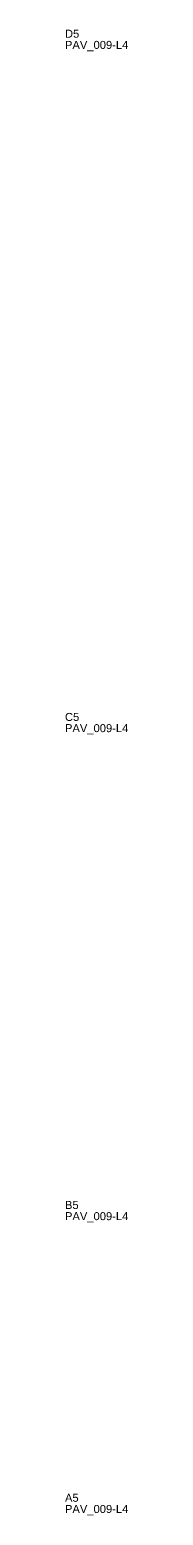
# Model space of a CAD drawing. Header units: metres. Extents: x 222 to 3251, y -415 to 609.
# Drawn here: x 1747 to 1787, y -319 to 609 of the extents above; entities that cross this region are included whole.
import ezdxf

# ---------------------------------------------------------------- set-up
doc = ezdxf.new("R2010")
doc.units = ezdxf.units.M
doc.layers.add('3', color=3, linetype='CONTINUOUS')
doc.layers.add('AUX00', color=7, linetype='CONTINUOUS')
doc.styles.add('STR_STANDARD', font='arial.ttf')

msp = doc.modelspace()

# ---------------------------------------------------------------- texts
at = {"layer": '3', "style": 'STR_STANDARD'}
for s, p in [('D5', (1747.2, 604.29)), ('D5', (1747.2, 604.29)), ('C5', (1747.2, 177.29)), ('C5', (1747.2, 177.29)), ('B5', (1747.2, -127.71)), ('B5', (1747.2, -127.71)), ('A5', (1747.2, -310.71)), ('A5', (1747.2, -310.71))]:
    msp.add_text(s, height=5, dxfattribs=at).set_placement(p)
at = {"layer": 'AUX00', "style": 'STR_STANDARD'}
for p in [(1747.2, 597.29), (1747.2, 597.29), (1747.2, 170.29), (1747.2, 170.29), (1747.2, -134.71), (1747.2, -134.71), (1747.2, -317.71), (1747.2, -317.71)]:
    msp.add_text('PAV_009-L4', height=5, dxfattribs=at).set_placement(p)

doc.saveas('drawing.dxf')
